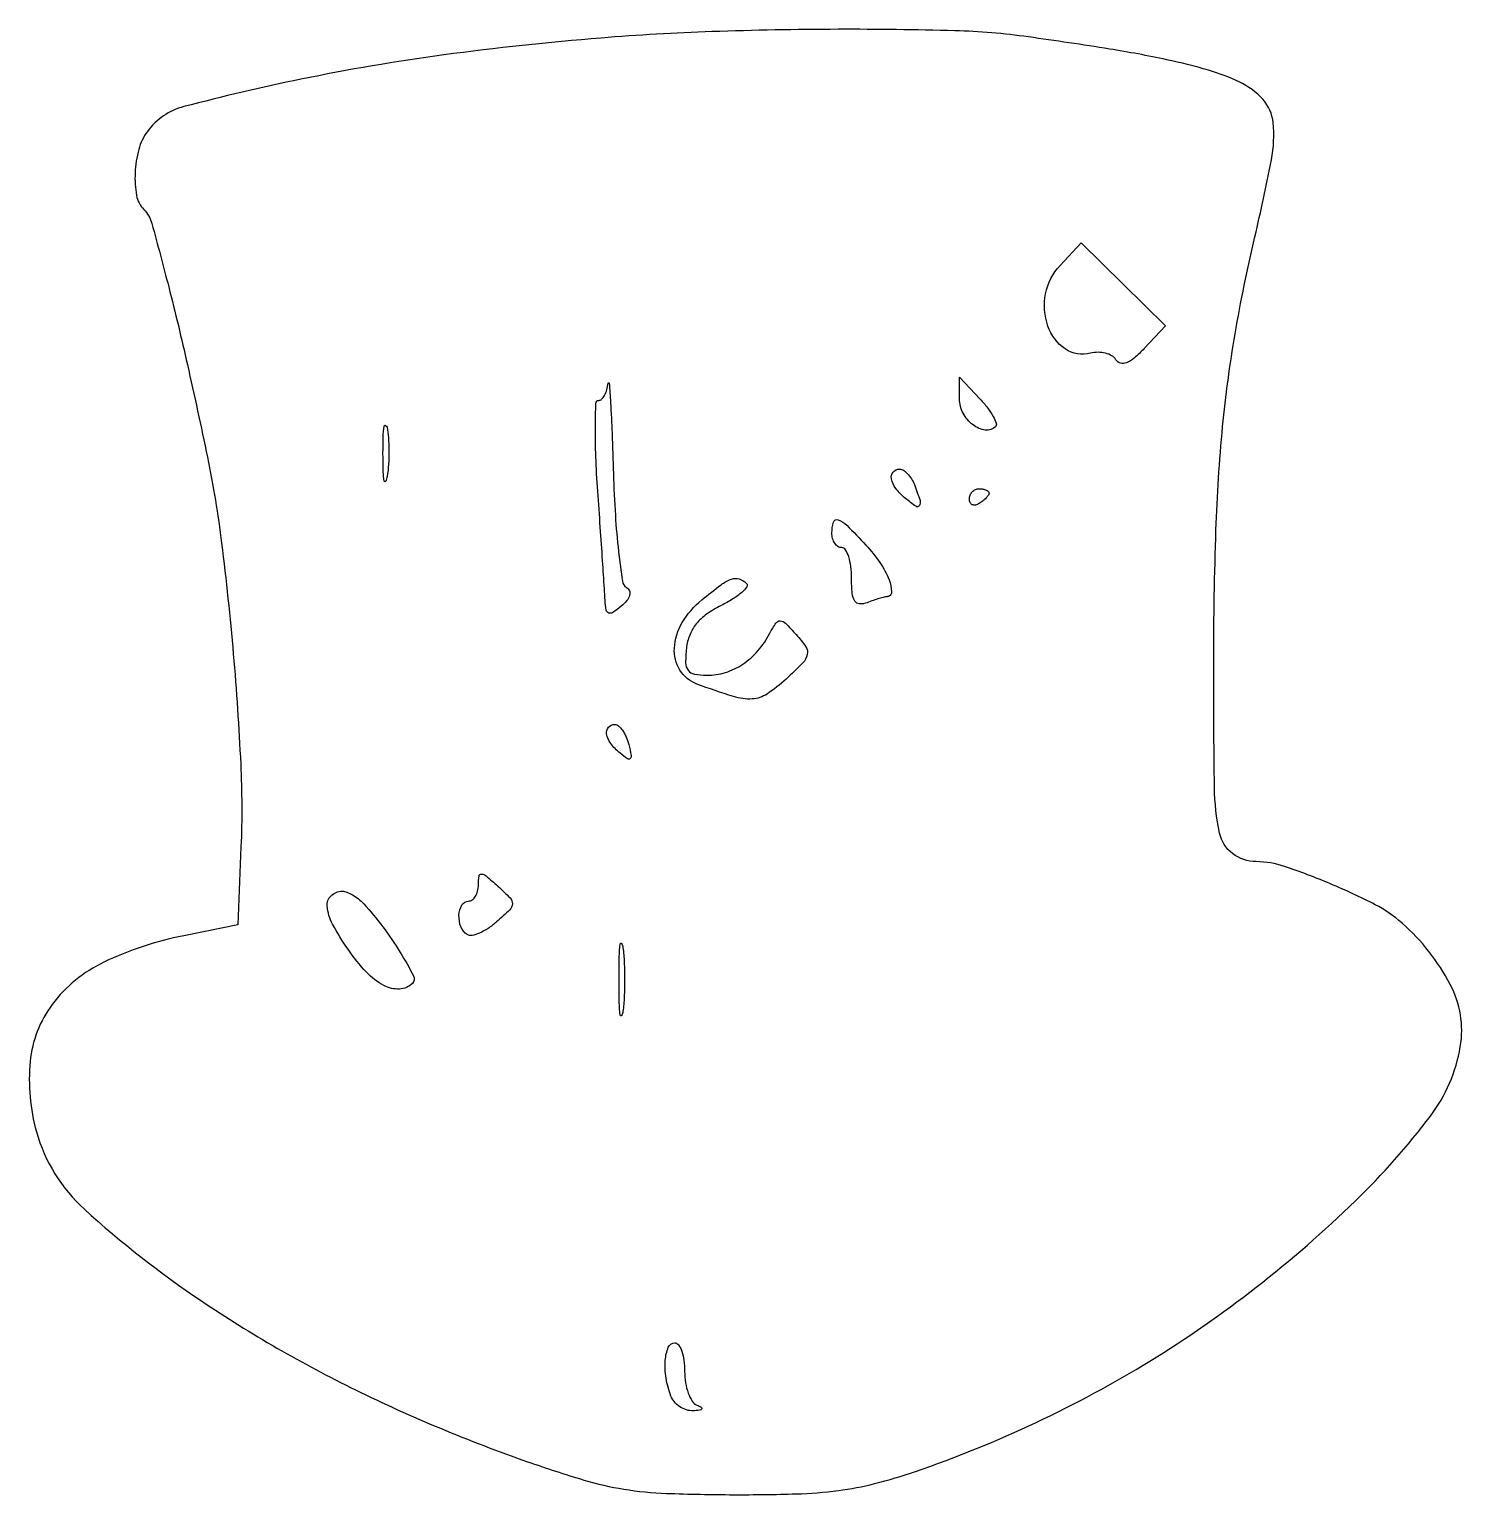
# Model space of a CAD drawing. Extents: x 0 to 146, y 1 to 150.
import ezdxf

# ---------------------------------------------------------------- set-up
doc = ezdxf.new("R2010")
doc.units = 0

msp = doc.modelspace()

# ---------------------------------------------------------------- linework, layer by layer
for points in [[(58.5, 148.912727, 0.01333), (42.477698, 147.188134, 0.017333), (27.926987, 144.712196, 0.013349), (16.013678, 141.923985, 0.172384), (12.297883, 139.392702, 0.091953), (11.419205, 137.564289, 0.054482), (11.042777, 135.166764, 0.055763), (11.19041, 132.88217, 0.15018), (11.925261, 131.45, -0.126708), (12.751161, 130.00798, -0.004192), (14.464057, 123.560669, -0.007478), (16.369045, 115.650876, -0.004484), (18.406378, 106.204225, -0.019822), (19.851437, 97.461541, -0.009551), (21.042509, 86.167011, -0.009506), (21.794573, 74.951362, -0.022181), (21.824761, 66.538079), (21.5, 58.576157), (16, 57.476282, 0.061794), (7.862141, 54.772218, 0.121168), (2.609551, 50.477577, 0.13828), (0.358379, 44.663616, 0.09216), (0.998558, 37.50515, 0.141108), (5.878238, 29.605847, 0.036326), (17.800825, 20.267313, 0.034179), (33.479068, 11.217501, 0.029625), (51, 3.893517, 0.011438), (56.746023, 2.028612, 0.033094), (60.821218, 1.096793, 0.030428), (65.166401, 0.670512, 0.008498), (72, 0.534096, 0.008083), (78.350725, 0.617933, 0.024508), (82.657823, 0.956177, 0.030769), (86.346654, 1.66139, 0.020082), (90.5, 2.903394, 0.027196), (102.809503, 7.893059, 0.027985), (114.383634, 14.147754, 0.027909), (125.215644, 21.673471, 0.026728), (135.307387, 30.461462, 0.038478), (142.948729, 39.104151, 0.120791), (145.991524, 46.169724, 0.16452), (144.968918, 52.510849, 0.09032), (140.055564, 58.761774, 0.062588), (137.321765, 60.629957, 0.018932), (132.758011, 62.759563, 0.018078), (128.100562, 64.526422, 0.079541), (125.212487, 65.015313, -0.161862), (122.793259, 65.843642, -0.179524), (121.476029, 67.922836, -0.049102), (120.958119, 72.555996, -0.003589), (120.880856, 85.393415, -0.007883), (121.107833, 98.802558, -0.015954), (121.789325, 109.337867, -0.018393), (123.054841, 118.776469, -0.015406), (125.070836, 128.677185, 0.009898), (126.754285, 136.502913, 0.073261), (126.928576, 140.303044, 0.158992), (125.897744, 142.637822, 0.09948), (123.482331, 144.44136, 0.040058), (120.346231, 145.632523, 0.018169), (116.084492, 146.705232, 0.01304), (110.265531, 147.789202, 0.004795), (102, 149.025767, 0.027851), (94.51944, 149.649786, 0.007534), (82.62564, 149.798105, 0.007916), (69.786544, 149.561448, 0.011577)], [(113.804556, 117.291959, -0.02532), (112.781809, 116.308184, -0.083558), (111.986399, 115.822023, -0.163909), (111.379252, 115.787402, -0.189535), (110.917989, 116.132696, 0.12151), (110.505117, 116.537384, 0.071069), (109.861436, 116.803218, 0.064228), (109.095564, 116.896713, 0.062324), (108.32283, 116.794673, -0.217382), (105.764784, 117.239906, -0.160698), (103.999355, 119.55406, -0.131305), (103.760751, 122.866559, -0.142192), (105.227741, 125.742419), (107.384927, 128.038639), (111.681388, 123.821981), (115.977849, 119.605324)], [(61.083329, 92.9485, -0.159581), (61.379374, 92.597542, -0.165982), (61.404376, 92.145634, -0.106314), (61.122901, 91.61219, -0.045209), (60.547334, 91.039284, -0.022964), (59.69108, 90.392663, -0.240757), (59.268429, 90.338111, -0.272386), (59.010883, 90.647147, -0.028201), (58.906058, 91.627555, 0.003917), (58.837362, 92.811432, 0.000383), (58.646995, 95.667224, 0.000485), (58.414161, 99.070997, 0.000384), (58.156058, 102.750227, -0.007567), (57.958391, 106.297199, -0.012674), (57.91303, 109.283134, -0.006317), (57.968774, 111.728873, -0.403965), (58.25, 112.000227, 0.200488), (58.552812, 112.126625, 0.069309), (58.842075, 112.514129, 0.055528), (59.075985, 113.080112, 0.040069), (59.212382, 113.75, -0.901798), (59.314732, 113.7482, -0.00687), (59.457437, 111.765489, -0.004898), (59.609187, 108.62716, -0.002253), (59.748376, 104.536771, 0.008453), (59.945625, 100.290095, 0.012844), (60.274009, 96.610384, 0.007469), (60.669121, 93.579484, 0.221692)], [(98.643679, 109.310346, -0.236122), (97.618664, 108.968791, -0.131026), (96.377357, 109.497518, -0.104971), (95.361967, 110.706995, -0.122915), (95, 112.157177), (95, 114.377123), (97.100551, 112.122446, -0.024122), (97.865081, 111.218052, -0.037937), (98.420322, 110.366337, -0.043923), (98.727249, 109.667988, -0.285309)], [(36.717581, 104.26375, -0.075924), (36.561388, 103.761725, -0.720633), (36.418418, 103.780601, -0.040183), (36.315278, 104.711719, -0.006817), (36.286014, 106.5, -0.00738), (36.307632, 108.29708, -0.030832), (36.403147, 109.374351, -0.49082), (36.549185, 109.455688, -0.248898), (36.703931, 109.26375, -0.031163), (36.839977, 108.209518, -0.015827), (36.885962, 106.872547, -0.015659), (36.846293, 105.485188, -0.022548)], [(90.393011, 103.418213, -0.011554), (90.971608, 101.799553, -0.224183), (90.909106, 101.285016, -0.425932), (90.54523, 101.20992, -0.022736), (89.5, 102, -0.05453), (88.510812, 103.02193, -0.115644), (88.054402, 104.017369, -0.232619), (88.233955, 104.699252, -0.217383), (88.893011, 105, -0.144282), (89.279071, 104.886229, -0.059761), (89.702003, 104.53535, -0.052351), (90.094677, 104.023355, -0.045844)], [(98, 102.559017, -0.151918), (97.934461, 102.34829, -0.038439), (97.70625, 102.066025, -0.035638), (97.382774, 101.768994, -0.029505), (97, 101.5, -0.082592), (96.6179, 101.343488, -0.161196), (96.29375, 101.3746, -0.182303), (96.078288, 101.586039, -0.108972), (96, 101.940983, -0.093332), (96.076123, 102.345238, -0.09642), (96.29375, 102.688914, -0.099167), (96.618444, 102.918938, -0.105053), (97, 103, -0.042167), (97.382849, 102.967655, -0.061769), (97.70625, 102.870461, -0.081139), (97.92554, 102.727648, -0.210953)], [(85.459531, 97.260218, -0.036472), (86.880782, 95.483717, -0.054646), (87.819526, 93.734988, -0.095716), (88.063757, 92.482827, -0.414734), (87.581787, 92, 0.065182), (87.333672, 91.967516, 0.008575), (86.821775, 91.821697, 0.009838), (86.218074, 91.625425, 0.008099), (85.581787, 91.393011, -0.105014), (84.816316, 91.271719, -0.243274), (84.328436, 91.557178, -0.120396), (84.066046, 92.337217, -0.021216), (84, 93.893011, 0.030514), (83.92729, 95.083319, 0.047377), (83.70625, 96.087322, 0.060318), (83.384563, 96.785287, 0.260256), (83, 97, -0.148195), (82.618646, 97.115568, -0.098894), (82.29375, 97.440625, -0.082425), (82.074694, 97.926543, -0.064853), (82, 98.5, -0.074481), (82.165491, 99.604798, -0.427969), (82.63889, 99.842095, -0.111567), (83.517029, 99.283779, -0.008647)], [(73.306389, 93.360278, -0.369693), (73.333893, 93.004623, -0.055861), (72.811421, 92.435454, -0.040761), (71.913412, 91.773712, -0.022566), (70.723056, 91.110278, 0.039042), (69.236664, 90.216496, 0.067478), (68.187157, 89.230558, 0.076185), (67.520997, 88.093062, 0.065884), (67.183578, 86.75, 0.030698), (67.104798, 85.270059, 0.159959), (67.362563, 84.506135, 0.188631), (67.994476, 84.114118, 0.045626), (69.242448, 84, 0.075181), (71.153827, 84.289032, 0.07186), (72.926786, 85.131587, 0.068163), (74.464908, 86.489419, 0.057435), (75.686543, 88.28773, -0.027034), (76.301422, 89.322816, -0.265057), (76.739122, 89.54105, -0.183964), (77.258394, 89.309446, -0.01296), (78.375225, 88.137875, -0.035355), (79.34506, 86.900777, -0.208072), (79.492426, 86.108556, -0.137233), (79.03471, 85.268992, -0.012807), (77.331579, 83.606638, -0.04079), (75.403349, 82.091087, -0.133238), (73.876251, 81.585562, -0.090407), (71.971762, 81.82595, -0.013025), (68.25, 83.10878, -0.167035), (66.520756, 84.533063, -0.153458), (65.95753, 86.773874, -0.120927), (66.757135, 89.368167, -0.086478), (68.75, 91.676473, -0.010318), (70.71522, 93.218903, -0.072835), (71.778641, 93.799018, -0.167182), (72.556964, 93.816675, -0.119763)], [(61.304694, 76.942849, -0.01302), (61.564019, 75.834001, -0.253319), (61.465884, 75.50812, -0.363425), (61.182104, 75.483961, -0.020124), (60.421326, 76.065294, -0.057778), (59.47943, 77.051057, -0.11701), (59.049976, 78.027751, -0.227657), (59.234413, 78.703661, -0.217518), (59.883369, 79, -0.18499), (60.260458, 78.855541, -0.058693), (60.665273, 78.395712, -0.049464), (61.033806, 77.730253, -0.037801)], [(47.85835, 58.877148, -0.032705), (46.984169, 58.213882, -0.043521), (46.107736, 57.738845, -0.05023), (45.349418, 57.496498, -0.192975), (44.870923, 57.579774, -0.165084), (44.221572, 58.366538, -0.100463), (44.024535, 59.568134, -0.120201), (44.318837, 60.603377, -0.269924), (45, 61, 0.162272), (45.381443, 61.127143, 0.096243), (45.70625, 61.486153, 0.077595), (45.925678, 62.022029, 0.058509), (46, 62.654988, -0.036373), (46.064762, 63.544073, -0.392906), (46.321911, 63.750585, -0.158528), (46.785573, 63.56185, -0.008638), (47.987427, 62.511378, -0.016849), (49.224888, 61.313229, -0.20358), (49.456929, 60.708108, -0.192657), (49.189452, 60.102908, -0.014887)], [(34.321429, 60.723012, -0.025789), (36.268266, 58.382222, -0.02337), (38.033112, 55.777347, -0.015765), (39.395795, 53.381933, -0.328918), (39.279701, 52.613034, -0.187705), (37.968687, 52.036501, -0.133466), (36.386416, 52.393898, -0.083118), (34.598407, 53.762675, -0.036585), (32.722824, 56.089471, -0.027636), (31.15438, 58.647418, -0.099046), (30.595536, 60.471192, -0.231002), (30.992039, 61.543583, -0.192996), (32.130446, 62, -0.09394), (32.601902, 61.910634, -0.03828), (33.191667, 61.624885, -0.036155), (33.7957, 61.211659, -0.038318)], [(60.723396, 49.75, -0.108536), (60.576315, 49.333801, -0.707215), (60.43855, 49.364062, -0.025693), (60.344207, 50.670434, -0.005179), (60.320074, 53, -0.005179), (60.344207, 55.329566, -0.025693), (60.43855, 56.635938, -0.707215), (60.576315, 56.666199, -0.108536), (60.723396, 56.25, -0.019375), (60.849065, 54.770235, -0.011494), (60.889766, 53, -0.011494), (60.849065, 51.229765, -0.019375)], [(67, 13.083333, 0.039935), (67.092263, 11.930008, 0.047701), (67.367188, 10.875274, 0.054536), (67.769889, 10.060995, 0.156004), (68.25, 9.662281, -0.036995), (68.699755, 9.440858, -0.432325), (68.738573, 9.269868, -0.216883), (68.52067, 9.136041, -0.018903), (67.856989, 9.078947, -0.089505), (67.183535, 9.167349, -0.07007), (66.518309, 9.487841, -0.069466), (65.96214, 9.983152, -0.084726), (65.606989, 10.581787, -0.051376), (65.115517, 12.401803, -0.05844), (65.035507, 14.205157, -0.07573), (65.341641, 15.551502, -0.308253), (66, 16, -0.250638), (66.38403, 15.794591, -0.064635), (66.70625, 15.143229, -0.050076), (66.927186, 14.200605, -0.032551)]]:
    msp.add_lwpolyline(points, format="xyb", close=True)

doc.saveas('drawing.dxf')
